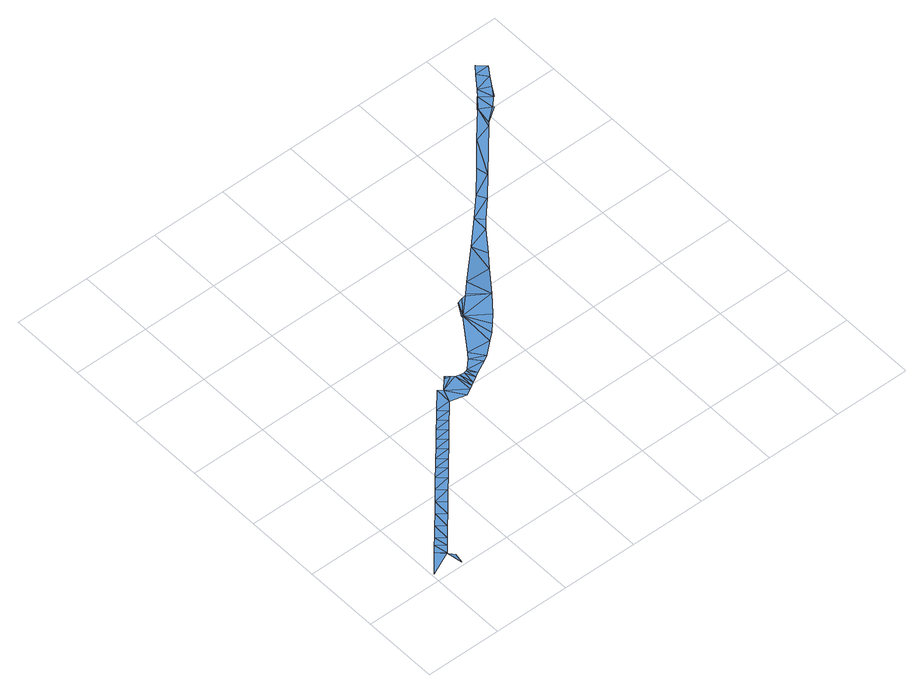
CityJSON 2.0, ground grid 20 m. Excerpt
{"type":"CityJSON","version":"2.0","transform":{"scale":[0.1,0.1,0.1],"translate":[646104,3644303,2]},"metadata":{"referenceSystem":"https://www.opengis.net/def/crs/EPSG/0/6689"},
"CityObjects":{
"waterbody1":{"type":"WaterBody","attributes":{"class":"1020"},"geometry":[{"type":"MultiSurface","lod":"1","boundaries":[[[0,1,2]],[[3,2,1]],[[2,3,4]],[[5,6,7]],[[3,8,4]],[[4,8,9]],[[8,10,9]],[[11,9,10]],[[12,11,10]],[[13,11,12]],[[12,14,13]],[[15,13,14]],[[16,15,14]],[[17,15,16]],[[18,15,17]],[[19,18,17]],[[20,18,19]],[[21,20,19]],[[20,21,22]],[[23,22,21]],[[24,22,23]],[[23,25,24]],[[26,24,25]],[[27,26,25]],[[28,26,27]],[[27,29,28]],[[30,28,29]],[[29,31,30]],[[32,30,31]],[[33,32,31]],[[34,32,33]],[[33,35,34]],[[36,34,35]],[[36,35,37]],[[35,38,37]],[[39,37,38]],[[39,40,37]],[[40,41,37]],[[42,37,41]],[[42,43,44]],[[42,41,43]],[[39,45,40]],[[40,45,46]],[[45,47,46]],[[46,47,48]],[[49,48,47]],[[48,49,50]],[[49,51,50]],[[52,50,51]],[[51,53,52]],[[54,52,53]],[[55,56,54]],[[55,54,53]],[[57,56,55]],[[57,58,56]],[[59,58,57]],[[60,58,59]],[[58,61,62]],[[63,58,60]],[[61,58,64]],[[63,65,58]],[[58,66,64]],[[65,66,58]],[[65,67,66]],[[65,68,67]],[[69,68,65]],[[69,70,68]],[[71,70,69]],[[72,70,71]],[[72,73,70]],[[74,73,72]],[[74,75,73]],[[76,73,75]],[[75,77,76]],[[78,76,77]],[[78,77,79]],[[80,79,77]],[[79,80,81]],[[82,81,80]],[[83,84,82]],[[81,82,84]],[[85,86,81]],[[84,87,81]],[[87,85,81]],[[88,87,84]],[[87,88,89]],[[90,89,88]],[[91,90,88]],[[90,92,89]],[[93,89,92]],[[92,94,93]],[[95,93,94]]]}]}
},
"vertices":[
[5,21,7],[67,49,7],[48,70,7],[69,51,7],[62,86,7],[68,48,7],[77,10,5],[82,36,5],[83,67,7],[77,103,7],[98,84,7],[101,130,7],[122,111,7],[125,157,7],[146,138,7],[149,184,7],[170,166,7],[194,193,7],[173,212,7],[218,220,7],[197,239,7],[237,242,7],[216,260,7],[256,263,7],[235,282,7],[275,285,7],[254,303,7],[294,307,7],[273,325,7],[313,328,7],[293,347,7],[332,350,7],[312,368,7],[351,371,7],[331,390,7],[370,393,7],[371,435,7],[382,425,7],[413,381,7],[430,391,7],[429,440,8],[421,447,7],[405,451,7],[413,454,7],[411,457,7],[439,396,7],[439,437,8],[448,401,7],[450,435,8],[463,410,7],[458,436,8],[475,417,7],[463,439,7],[508,434,7],[485,462,7],[523,443,7],[497,477,7],[557,471,7],[560,567,7],[577,488,7],[596,508,7],[579,604,7],[558,568,7],[615,529,7],[592,607,7],[654,577,7],[604,610,7],[609,614,7],[632,637,10],[698,636,7],[708,710,10],[725,672,10],[767,729,10],[769,771,10],[787,752,10],[831,798,10],[818,821,10],[879,852,10],[872,882,10],[927,945,10],[975,959,10],[990,1015,10],[983,969,10],[1022,996,10],[1020,998,10],[1013,1043,10],[989,1015,10],[1014,1042,10],[1041,1021,10],[1028,1060,10],[1058,1046,10],[1043,1020,10],[1074,1072,10],[1055,1097,10],[1092,1098,10],[1071,1118,10]
]}
